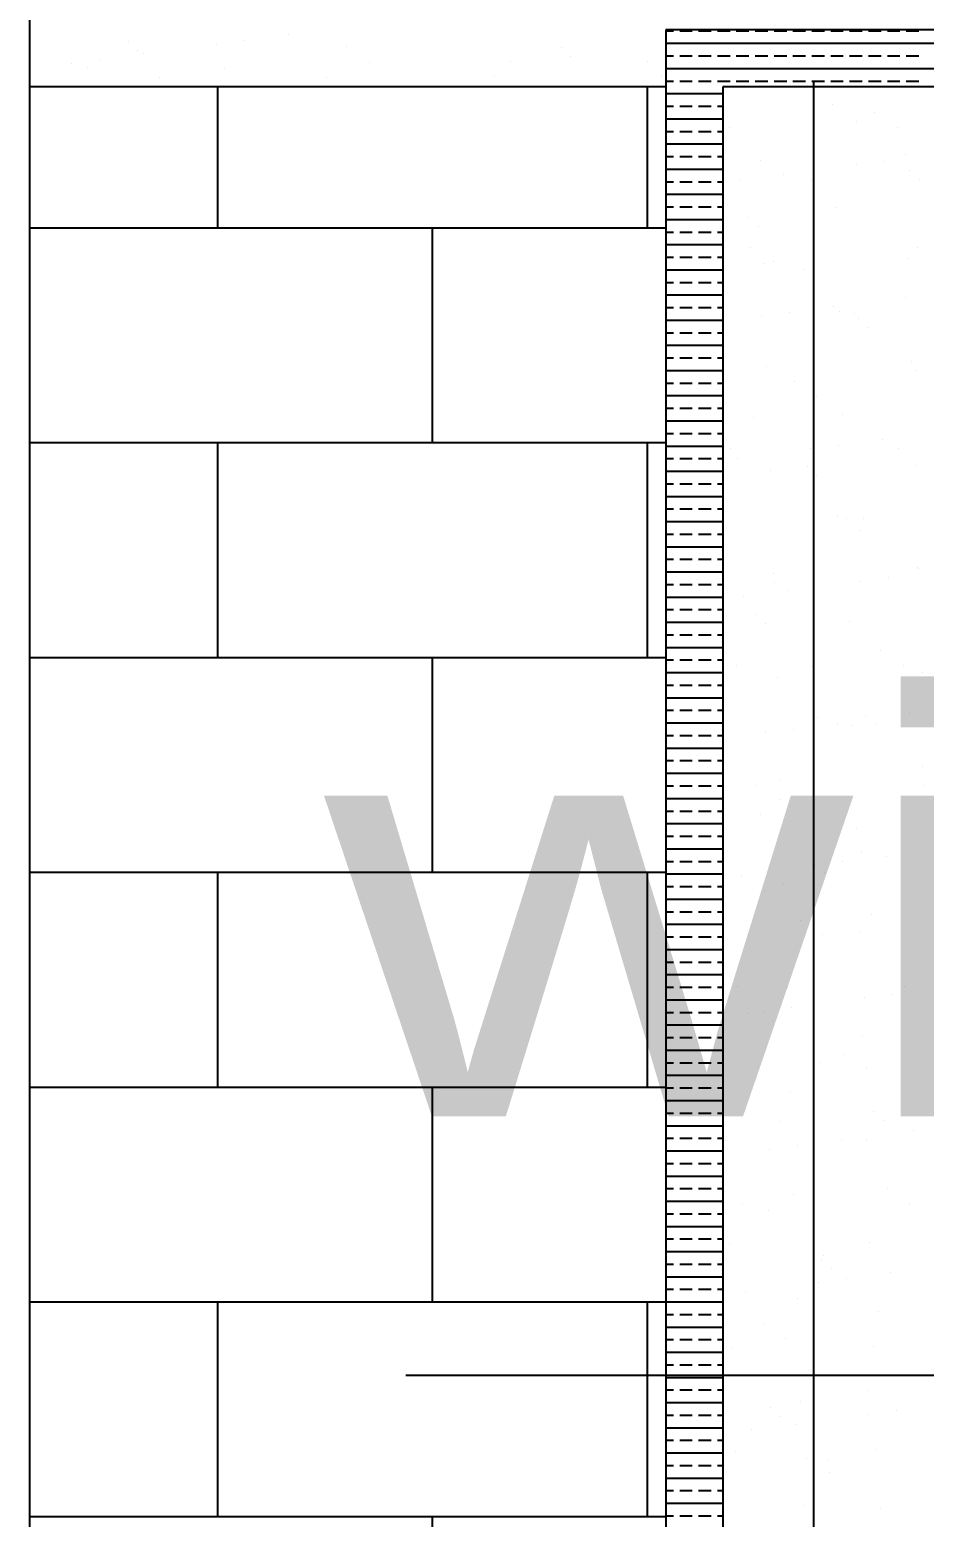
# Model space of a CAD drawing. Header units: metres. Extents: x -54 to 177, y -43 to 77.
# Drawn here: x 27.07 to 27.389, y 9.563 to 10.094 of the extents above; entities that cross this region are included whole.
import ezdxf

# ---------------------------------------------------------------- set-up
doc = ezdxf.new("R2010")
doc.units = ezdxf.units.M
doc.header["$LTSCALE"] = 2
doc.header["$MEASUREMENT"] = 0
doc.styles.add('KA', font='arial.ttf', dxfattribs={"width": 1.25, "height": 8})

# ---------------------------------------------------------------- blocks, each defined once
blk = doc.blocks.new('A$C64980A76')
at = {"color": 0}
for p, q in [((83.7697, 19.3411), (83.7697, 20.616)), ((95.4542, 19.5578), (86.1857, 19.5578)), ((86.1857, 19.5578), (86.1857, 8.7976)), ((95.4542, 19.5578), (86.1857, 19.5578)), ((86.1857, 19.5578), (86.1857, 8.7976)), ((86.1857, 19.5546), (86.2144, 19.5546)), ((86.2383, 19.5546), (86.2861, 19.5546)), ((86.31, 19.5546), (86.3578, 19.5546)), ((86.3817, 19.5546), (86.4295, 19.5546)), ((86.4534, 19.5546), (86.5012, 19.5546)), ((86.5251, 19.5546), (86.5729, 19.5546)), ((86.5968, 19.5546), (86.6446, 19.5546)), ((86.6686, 19.5546), (86.7164, 19.5546)), ((86.7403, 19.5546), (86.7881, 19.5546)), ((86.812, 19.5546), (86.8598, 19.5546)), ((86.8837, 19.5546), (86.9315, 19.5546)), ((86.9554, 19.5546), (87.0032, 19.5546)), ((87.0271, 19.5546), (87.0749, 19.5546)), ((87.0988, 19.5546), (87.1466, 19.5546)), ((84.1432, 19.5142), (84.1432, 19.5142)), ((84.4789, 19.5039), (84.4789, 19.5039)), ((84.585, 19.5179), (84.585, 19.5179)), ((84.7509, 19.5397), (84.7509, 19.5397)), ((84.9715, 19.4962), (84.9715, 19.4962)), ((86.1857, 19.5068), (89.7682, 19.5068)), ((84.0359, 19.4456), (84.0359, 19.4456)), ((84.1808, 19.4797), (84.1808, 19.4797)), ((84.2018, 19.4674), (84.2018, 19.4674)), ((85.5939, 19.4388), (85.5939, 19.4388)), ((85.7877, 19.4891), (85.7877, 19.4891)), ((85.8253, 19.4547), (85.8253, 19.4547)), ((86.1857, 19.459), (86.2144, 19.459)), ((86.2383, 19.459), (86.2861, 19.459)), ((86.31, 19.459), (86.3578, 19.459)), ((86.3817, 19.459), (86.4295, 19.459)), ((86.4534, 19.459), (86.5012, 19.459)), ((86.5251, 19.459), (86.5729, 19.459)), ((86.5968, 19.459), (86.6446, 19.459)), ((86.6686, 19.459), (86.7164, 19.459)), ((86.7403, 19.459), (86.7881, 19.459)), ((86.812, 19.459), (86.8598, 19.459)), ((86.8837, 19.459), (86.9315, 19.459)), ((86.9554, 19.459), (87.0032, 19.459)), ((87.0271, 19.459), (87.0749, 19.459)), ((87.0988, 19.459), (87.1466, 19.459)), ((83.9298, 19.4316), (83.9298, 19.4316)), ((83.9872, 19.4147), (83.9872, 19.4147)), ((84.509, 19.4122), (84.509, 19.4122)), ((85.0599, 19.432), (85.0599, 19.432)), ((86.1157, 19.4363), (86.1157, 19.4363)), ((86.1857, 19.4112), (89.7682, 19.4112)), ((83.7697, 9.0143), (83.7697, 19.3411)), ((86.1857, 19.3411), (83.7697, 19.3411)), ((84.2634, 19.3764), (84.2634, 19.3764)), ((84.4837, 18.8056), (84.4837, 19.3411)), ((84.8987, 19.3776), (84.8987, 19.3776)), ((85.5339, 19.3787), (85.5339, 19.3787)), ((86.1156, 18.8056), (86.1156, 19.3411)), ((86.1691, 19.3799), (86.1691, 19.3799)), ((86.1857, 19.3634), (86.2144, 19.3634)), ((86.2383, 19.3634), (86.2861, 19.3634)), ((86.31, 19.3634), (86.3578, 19.3634)), ((86.3817, 19.3634), (86.4295, 19.3634)), ((95.2375, 19.3411), (86.4024, 19.3411)), ((86.4024, 19.3411), (86.4024, 9.0143)), ((95.2375, 19.3411), (86.4024, 19.3411)), ((86.4024, 19.3411), (86.4024, 9.0143)), ((86.4534, 19.3634), (86.5012, 19.3634)), ((86.5251, 19.3634), (86.5729, 19.3634)), ((86.5968, 19.3634), (86.6446, 19.3634)), ((86.6686, 19.3634), (86.7164, 19.3634)), ((86.7403, 19.3634), (86.7881, 19.3634)), ((86.7466, 19.3634), (86.7466, 9.0143)), ((86.812, 19.3634), (86.8598, 19.3634)), ((86.8837, 19.3634), (86.9315, 19.3634)), ((86.9554, 19.3634), (87.0032, 19.3634)), ((87.0271, 19.3634), (87.0749, 19.3634)), ((87.0988, 19.3634), (87.1466, 19.3634)), ((86.1857, 19.3156), (86.4024, 19.3156)), ((86.8188, 19.2743), (86.8188, 19.2743)), ((86.1857, 19.2678), (86.2144, 19.2678)), ((86.1857, 19.22), (86.4024, 19.22)), ((86.2383, 19.2678), (86.2861, 19.2678)), ((86.31, 19.2678), (86.3578, 19.2678)), ((86.3817, 19.2678), (86.4024, 19.2678)), ((86.9783, 19.2435), (86.9783, 19.2435)), ((86.1857, 19.1722), (86.2144, 19.1722)), ((86.2383, 19.1722), (86.2861, 19.1722)), ((86.31, 19.1722), (86.3578, 19.1722)), ((86.3817, 19.1722), (86.4024, 19.1722)), ((86.4291, 19.1876), (86.4291, 19.1876)), ((86.4291, 19.1876), (86.4291, 19.1876)), ((86.9093, 19.2104), (86.9093, 19.2104)), ((87.0643, 19.1887), (87.0643, 19.1887)), ((86.1857, 19.1243), (86.4024, 19.1243)), ((86.1857, 19.0765), (86.2144, 19.0765)), ((86.2383, 19.0765), (86.2861, 19.0765)), ((86.31, 19.0765), (86.3578, 19.0765)), ((86.3817, 19.0765), (86.4024, 19.0765)), ((86.5437, 19.0632), (86.5437, 19.0632)), ((86.5437, 19.0632), (86.5437, 19.0632)), ((86.9097, 19.0452), (86.9097, 19.0452)), ((87.0159, 19.0591), (87.0159, 19.0591)), ((87.0946, 19.0831), (87.0946, 19.0831)), ((86.1857, 19.0287), (86.4024, 19.0287)), ((86.4668, 18.9869), (86.4668, 18.9869)), ((86.4668, 18.9869), (86.4668, 18.9869)), ((86.6326, 19.0087), (86.6326, 19.0087)), ((86.6326, 19.0087), (86.6326, 19.0087)), ((86.7388, 18.9903), (86.7388, 18.9903)), ((86.7388, 18.9903), (86.7388, 18.9903)), ((87.1123, 19.0244), (87.1123, 19.0244)), ((87.1499, 18.9899), (87.1499, 18.9899)), ((86.1857, 18.9809), (86.2144, 18.9809)), ((86.1857, 18.9331), (86.4024, 18.9331)), ((86.2383, 18.9809), (86.2861, 18.9809)), ((86.31, 18.9809), (86.3578, 18.9809)), ((86.3817, 18.9809), (86.4024, 18.9809)), ((86.1857, 18.8853), (86.2144, 18.8853)), ((86.2383, 18.8853), (86.2861, 18.8853)), ((86.31, 18.8853), (86.3578, 18.8853)), ((86.3817, 18.8853), (86.4024, 18.8853)), ((86.8317, 18.8813), (86.8317, 18.8813)), ((86.1857, 18.8375), (86.4024, 18.8375)), ((86.4991, 18.8453), (86.4991, 18.8453)), ((86.4991, 18.8453), (86.4991, 18.8453)), ((83.7697, 18.8056), (86.1857, 18.8056)), ((85.2996, 17.9897), (85.2996, 18.8056)), ((86.1857, 18.7897), (86.2144, 18.7897)), ((86.2383, 18.7897), (86.2861, 18.7897)), ((86.31, 18.7897), (86.3578, 18.7897)), ((86.3817, 18.7897), (86.4024, 18.7897)), ((86.5367, 18.8109), (86.5367, 18.8109)), ((86.5367, 18.8109), (86.5367, 18.8109)), ((86.1857, 18.7419), (86.4024, 18.7419)), ((86.5078, 18.7316), (86.5078, 18.7316)), ((86.5078, 18.7316), (86.5078, 18.7316)), ((87.1431, 18.7327), (87.1431, 18.7327)), ((86.1857, 18.6941), (86.2144, 18.6941)), ((86.2383, 18.6941), (86.2861, 18.6941)), ((86.31, 18.6941), (86.3578, 18.6941)), ((86.3817, 18.6941), (86.4024, 18.6941)), ((86.5566, 18.6702), (86.5566, 18.6702)), ((86.5566, 18.6702), (86.5566, 18.6702)), ((86.5938, 18.6768), (86.5938, 18.6768)), ((86.5938, 18.6768), (86.5938, 18.6768)), ((86.7142, 18.6483), (86.7142, 18.6483)), ((86.7142, 18.6483), (86.7142, 18.6483)), ((87.1075, 18.69), (87.1075, 18.69)), ((86.1857, 18.6463), (86.4024, 18.6463)), ((86.1857, 18.5984), (86.2144, 18.5984)), ((86.2383, 18.5984), (86.2861, 18.5984)), ((86.31, 18.5984), (86.3578, 18.5984)), ((86.3817, 18.5984), (86.4024, 18.5984)), ((86.1857, 18.5506), (86.4024, 18.5506)), ((87.0978, 18.5418), (87.0978, 18.5418)), ((86.1857, 18.5028), (86.2144, 18.5028)), ((86.2383, 18.5028), (86.2861, 18.5028)), ((86.31, 18.5028), (86.3578, 18.5028)), ((86.3817, 18.5028), (86.4024, 18.5028)), ((86.6549, 18.4835), (86.6549, 18.4835)), ((86.6549, 18.4835), (86.6549, 18.4835)), ((86.8207, 18.5053), (86.8207, 18.5053)), ((86.8445, 18.4882), (86.8445, 18.4882)), ((86.9035, 18.4795), (86.9035, 18.4795)), ((86.1857, 18.455), (86.4024, 18.455)), ((86.5487, 18.4695), (86.5487, 18.4695)), ((86.5487, 18.4695), (86.5487, 18.4695)), ((86.9172, 18.4622), (86.9172, 18.4622)), ((86.9548, 18.4278), (86.9548, 18.4278)), ((86.1857, 18.4072), (86.2144, 18.4072)), ((86.2383, 18.4072), (86.2861, 18.4072)), ((86.31, 18.4072), (86.3578, 18.4072)), ((86.3817, 18.4072), (86.4024, 18.4072)), ((86.1857, 18.3594), (86.4024, 18.3594)), ((86.1857, 18.3116), (86.2144, 18.3116)), ((86.2383, 18.3116), (86.2861, 18.3116)), ((86.31, 18.3116), (86.3578, 18.3116)), ((86.3817, 18.3116), (86.4024, 18.3116)), ((86.1857, 18.2638), (86.4024, 18.2638)), ((86.5694, 18.2771), (86.5694, 18.2771)), ((86.5694, 18.2771), (86.5694, 18.2771)), ((87.1203, 18.297), (87.1203, 18.297)), ((87.1323, 18.2651), (87.1323, 18.2651)), ((86.1857, 18.216), (86.2144, 18.216)), ((86.2383, 18.216), (86.2861, 18.216)), ((86.31, 18.216), (86.3578, 18.216)), ((86.3817, 18.216), (86.4024, 18.216)), ((86.6726, 18.2208), (86.6726, 18.2208)), ((86.6726, 18.2208), (86.6726, 18.2208)), ((86.1857, 18.1682), (86.4024, 18.1682)), ((86.7586, 18.166), (86.7586, 18.166)), ((86.1857, 18.1204), (86.2144, 18.1204)), ((86.2383, 18.1204), (86.2861, 18.1204)), ((86.31, 18.1204), (86.3578, 18.1204)), ((86.3817, 18.1204), (86.4024, 18.1204)), ((86.5191, 18.0861), (86.5191, 18.0861)), ((86.5191, 18.0861), (86.5191, 18.0861)), ((86.8574, 18.0952), (86.8574, 18.0952)), ((86.1857, 18.0725), (86.4024, 18.0725)), ((83.7697, 17.9897), (86.1857, 17.9897)), ((84.4837, 17.1737), (84.4837, 17.9897)), ((86.1156, 17.1737), (86.1156, 17.9897)), ((86.1857, 18.0247), (86.2144, 18.0247)), ((86.1857, 17.9769), (86.4024, 17.9769)), ((86.2383, 18.0247), (86.2861, 18.0247)), ((86.31, 18.0247), (86.3578, 18.0247)), ((86.3817, 18.0247), (86.4024, 18.0247)), ((86.843, 17.9801), (86.843, 17.9801)), ((87.0088, 18.0019), (87.0088, 18.0019)), ((87.0683, 17.9687), (87.0683, 17.9687)), ((86.1857, 17.9291), (86.2144, 17.9291)), ((86.2383, 17.9291), (86.2861, 17.9291)), ((86.31, 17.9291), (86.3578, 17.9291)), ((86.3817, 17.9291), (86.4024, 17.9291)), ((86.433, 17.9675), (86.433, 17.9675)), ((86.433, 17.9675), (86.433, 17.9675)), ((86.4597, 17.9296), (86.4597, 17.9296)), ((86.4597, 17.9296), (86.4597, 17.9296)), ((86.7368, 17.9661), (86.7368, 17.9661)), ((86.7368, 17.9661), (86.7368, 17.9661)), ((86.1857, 17.8813), (86.4024, 17.8813)), ((86.5823, 17.8841), (86.5823, 17.8841)), ((86.5823, 17.8841), (86.5823, 17.8841)), ((86.7221, 17.9001), (86.7221, 17.9001)), ((86.7221, 17.9001), (86.7221, 17.9001)), ((86.7597, 17.8656), (86.7597, 17.8656)), ((87.1332, 17.9039), (87.1332, 17.9039)), ((86.1857, 17.8335), (86.2144, 17.8335)), ((86.2383, 17.8335), (86.2861, 17.8335)), ((86.31, 17.8335), (86.3578, 17.8335)), ((86.3817, 17.8335), (86.4024, 17.8335)), ((86.1857, 17.7857), (86.4024, 17.7857)), ((86.1857, 17.7379), (86.2144, 17.7379)), ((86.1857, 17.6901), (86.4024, 17.6901)), ((86.2383, 17.7379), (86.2861, 17.7379)), ((86.31, 17.7379), (86.3578, 17.7379)), ((86.3817, 17.7379), (86.4024, 17.7379)), ((86.8373, 17.71), (86.8373, 17.71)), ((86.8702, 17.7022), (86.8702, 17.7022)), ((86.9372, 17.703), (86.9372, 17.703)), ((86.1857, 17.6423), (86.2144, 17.6423)), ((86.2383, 17.6423), (86.2861, 17.6423)), ((86.31, 17.6423), (86.3578, 17.6423)), ((86.3817, 17.6423), (86.4024, 17.6423)), ((86.9233, 17.6552), (86.9233, 17.6552)), ((86.1857, 17.5945), (86.4024, 17.5945)), ((86.1857, 17.5466), (86.2144, 17.5466)), ((86.2383, 17.5466), (86.2861, 17.5466)), ((86.31, 17.5466), (86.3578, 17.5466)), ((86.3817, 17.5466), (86.4024, 17.5466)), ((87.1402, 17.517), (87.1402, 17.517)), ((86.1857, 17.4988), (86.4024, 17.4988)), ((86.5951, 17.491), (86.5951, 17.491)), ((86.5951, 17.491), (86.5951, 17.491)), ((86.9249, 17.4627), (86.9249, 17.4627)), ((87.031, 17.4767), (87.031, 17.4767)), ((87.146, 17.5109), (87.146, 17.5109)), ((86.1857, 17.451), (86.2144, 17.451)), ((86.2383, 17.451), (86.2861, 17.451)), ((86.31, 17.451), (86.3578, 17.451)), ((86.3817, 17.451), (86.4024, 17.451)), ((86.4819, 17.4044), (86.4819, 17.4044)), ((86.4819, 17.4044), (86.4819, 17.4044)), ((86.5978, 17.4567), (86.5978, 17.4567)), ((86.5978, 17.4567), (86.5978, 17.4567)), ((86.6478, 17.4262), (86.6478, 17.4262)), ((86.6478, 17.4262), (86.6478, 17.4262)), ((86.1857, 17.4032), (86.4024, 17.4032)), ((86.1857, 17.3554), (86.2144, 17.3554)), ((86.2383, 17.3554), (86.2861, 17.3554)), ((86.31, 17.3554), (86.3578, 17.3554)), ((86.3817, 17.3554), (86.4024, 17.3554)), ((86.1857, 17.3076), (86.4024, 17.3076)), ((86.527, 17.3379), (86.527, 17.3379)), ((86.527, 17.3379), (86.527, 17.3379)), ((86.5646, 17.3035), (86.5646, 17.3035)), ((86.5646, 17.3035), (86.5646, 17.3035)), ((86.8831, 17.3091), (86.8831, 17.3091)), ((86.1857, 17.2598), (86.2144, 17.2598)), ((86.2383, 17.2598), (86.2861, 17.2598)), ((86.31, 17.2598), (86.3578, 17.2598)), ((86.3817, 17.2598), (86.4024, 17.2598)), ((86.1857, 17.212), (86.4024, 17.212)), ((87.0021, 17.1992), (87.0021, 17.1992)), ((83.7697, 17.1737), (86.1857, 17.1737)), ((85.2996, 16.3578), (85.2996, 17.1737)), ((86.1857, 17.1642), (86.2144, 17.1642)), ((86.2383, 17.1642), (86.2861, 17.1642)), ((86.31, 17.1642), (86.3578, 17.1642)), ((86.3817, 17.1642), (86.4024, 17.1642)), ((86.4528, 17.1432), (86.4528, 17.1432)), ((86.4528, 17.1432), (86.4528, 17.1432)), ((86.7421, 17.1409), (86.7421, 17.1409)), ((86.7421, 17.1409), (86.7421, 17.1409)), ((87.0881, 17.1444), (87.0881, 17.1444)), ((86.1857, 17.1164), (86.4024, 17.1164)), ((86.1857, 17.0686), (86.2144, 17.0686)), ((86.2383, 17.0686), (86.2861, 17.0686)), ((86.31, 17.0686), (86.3578, 17.0686)), ((86.3817, 17.0686), (86.4024, 17.0686)), ((86.608, 17.098), (86.608, 17.098)), ((86.608, 17.098), (86.608, 17.098)), ((87.1589, 17.1179), (87.1589, 17.1179)), ((86.1857, 17.0207), (86.4024, 17.0207)), ((86.1857, 16.9729), (86.2144, 16.9729)), ((86.2383, 16.9729), (86.2861, 16.9729)), ((86.31, 16.9729), (86.3578, 16.9729)), ((86.3817, 16.9729), (86.4024, 16.9729)), ((86.9451, 16.9548), (86.9451, 16.9548)), ((87.1129, 16.9593), (87.1129, 16.9593)), ((86.1857, 16.9251), (86.4024, 16.9251)), ((86.67, 16.901), (86.67, 16.901)), ((86.67, 16.901), (86.67, 16.901)), ((86.7625, 16.9459), (86.7625, 16.9459)), ((86.8359, 16.9228), (86.8359, 16.9228)), ((86.8959, 16.9161), (86.8959, 16.9161)), ((86.9827, 16.9204), (86.9827, 16.9204)), ((86.1857, 16.8773), (86.2144, 16.8773)), ((86.2383, 16.8773), (86.2861, 16.8773)), ((86.31, 16.8773), (86.3578, 16.8773)), ((86.3817, 16.8773), (86.4024, 16.8773)), ((86.5638, 16.887), (86.5638, 16.887)), ((86.5638, 16.887), (86.5638, 16.887)), ((86.1857, 16.8295), (86.4024, 16.8295)), ((86.1857, 16.7817), (86.2144, 16.7817)), ((86.1857, 16.7339), (86.4024, 16.7339)), ((86.2383, 16.7817), (86.2861, 16.7817)), ((86.31, 16.7817), (86.3578, 16.7817)), ((86.3817, 16.7817), (86.4024, 16.7817)), ((87.1602, 16.7577), (87.1602, 16.7577)), ((86.1857, 16.6861), (86.2144, 16.6861)), ((86.2383, 16.6861), (86.2861, 16.6861)), ((86.31, 16.6861), (86.3578, 16.6861)), ((86.3817, 16.6861), (86.4024, 16.6861)), ((86.5316, 16.6872), (86.5316, 16.6872)), ((86.5316, 16.6872), (86.5316, 16.6872)), ((86.6208, 16.705), (86.6208, 16.705)), ((86.6208, 16.705), (86.6208, 16.705)), ((87.1668, 16.6884), (87.1668, 16.6884)), ((86.1857, 16.6383), (86.4024, 16.6383)), ((86.6176, 16.6324), (86.6176, 16.6324)), ((86.6176, 16.6324), (86.6176, 16.6324)), ((86.1857, 16.5905), (86.2144, 16.5905)), ((86.2383, 16.5905), (86.2861, 16.5905)), ((86.31, 16.5905), (86.3578, 16.5905)), ((86.3817, 16.5905), (86.4024, 16.5905)), ((86.547, 16.5787), (86.547, 16.5787)), ((86.547, 16.5787), (86.547, 16.5787)), ((86.1857, 16.5427), (86.4024, 16.5427)), ((86.9088, 16.523), (86.9088, 16.523)), ((86.1857, 16.4948), (86.2144, 16.4948)), ((86.1857, 16.447), (86.4024, 16.447)), ((86.2383, 16.4948), (86.2861, 16.4948)), ((86.31, 16.4948), (86.3578, 16.4948)), ((86.3817, 16.4948), (86.4024, 16.4948)), ((86.1857, 16.3992), (86.2144, 16.3992)), ((86.2383, 16.3992), (86.2861, 16.3992)), ((86.31, 16.3992), (86.3578, 16.3992)), ((86.3817, 16.3992), (86.4024, 16.3992)), ((86.75, 16.3927), (86.75, 16.3927)), ((86.8581, 16.3976), (86.8581, 16.3976)), ((86.9273, 16.4351), (86.9273, 16.4351)), ((87.0239, 16.4195), (87.0239, 16.4195)), ((83.7697, 16.3578), (86.1857, 16.3578)), ((84.4837, 15.5419), (84.4837, 16.3578)), ((86.1156, 15.5419), (86.1156, 16.3578)), ((86.1857, 16.3514), (86.4024, 16.3514)), ((86.4749, 16.3472), (86.4749, 16.3472)), ((86.4749, 16.3472), (86.4749, 16.3472)), ((86.7519, 16.3837), (86.7519, 16.3837)), ((86.7876, 16.3582), (86.7876, 16.3582)), ((86.1857, 16.3036), (86.2144, 16.3036)), ((86.2383, 16.3036), (86.2861, 16.3036)), ((86.31, 16.3036), (86.3578, 16.3036)), ((86.3817, 16.3036), (86.4024, 16.3036)), ((86.6337, 16.3119), (86.6337, 16.3119)), ((86.6337, 16.3119), (86.6337, 16.3119)), ((86.1857, 16.2558), (86.4024, 16.2558)), ((86.1857, 16.208), (86.2144, 16.208)), ((86.2383, 16.208), (86.2861, 16.208)), ((86.31, 16.208), (86.3578, 16.208)), ((86.3817, 16.208), (86.4024, 16.208)), ((86.6963, 16.1764), (86.6963, 16.1764)), ((86.6963, 16.1764), (86.6963, 16.1764)), ((86.965, 16.1956), (86.965, 16.1956)), ((86.1857, 16.1602), (86.4024, 16.1602)), ((86.1857, 16.1124), (86.2144, 16.1124)), ((86.2383, 16.1124), (86.2861, 16.1124)), ((86.31, 16.1124), (86.3578, 16.1124)), ((86.3817, 16.1124), (86.4024, 16.1124)), ((86.7823, 16.1216), (86.7823, 16.1216)), ((86.9216, 16.13), (86.9216, 16.13)), ((86.1857, 16.0646), (86.4024, 16.0646)), ((86.1857, 16.0168), (86.2144, 16.0168)), ((86.2383, 16.0168), (86.2861, 16.0168)), ((86.31, 16.0168), (86.3578, 16.0168)), ((86.3817, 16.0168), (86.4024, 16.0168)), ((86.1857, 15.969), (86.4024, 15.969)), ((86.1857, 15.9211), (86.2144, 15.9211)), ((86.2383, 15.9211), (86.2861, 15.9211)), ((86.31, 15.9211), (86.3578, 15.9211)), ((86.3817, 15.9211), (86.4024, 15.9211)), ((86.4568, 15.9232), (86.4568, 15.9232)), ((86.4568, 15.9232), (86.4568, 15.9232)), ((86.6465, 15.9189), (86.6465, 15.9189)), ((86.6465, 15.9189), (86.6465, 15.9189)), ((86.94, 15.8803), (86.94, 15.8803)), ((87.0462, 15.8942), (87.0462, 15.8942)), ((87.092, 15.9243), (87.092, 15.9243)), ((86.1857, 15.8733), (86.4024, 15.8733)), ((86.1857, 15.8255), (86.2144, 15.8255)), ((86.2383, 15.8255), (86.2861, 15.8255)), ((86.31, 15.8255), (86.3578, 15.8255)), ((86.3817, 15.8255), (86.4024, 15.8255)), ((86.4971, 15.822), (86.4971, 15.822)), ((86.4971, 15.822), (86.4971, 15.822)), ((86.5549, 15.8305), (86.5549, 15.8305)), ((86.5549, 15.8305), (86.5549, 15.8305)), ((86.6629, 15.8438), (86.6629, 15.8438)), ((86.6629, 15.8438), (86.6629, 15.8438)), ((86.1857, 15.7777), (86.4024, 15.7777)), ((86.5925, 15.7961), (86.5925, 15.7961)), ((86.5925, 15.7961), (86.5925, 15.7961)), ((86.1857, 15.7299), (86.2144, 15.7299)), ((86.2383, 15.7299), (86.2861, 15.7299)), ((86.31, 15.7299), (86.3578, 15.7299)), ((86.3817, 15.7299), (86.4024, 15.7299)), ((86.9345, 15.7369), (86.9345, 15.7369)), ((86.1857, 15.6821), (86.4024, 15.6821)), ((86.8611, 15.6656), (86.8611, 15.6656)), ((86.1857, 15.6343), (86.2144, 15.6343)), ((86.2383, 15.6343), (86.2861, 15.6343)), ((86.31, 15.6343), (86.3578, 15.6343)), ((86.3817, 15.6343), (86.4024, 15.6343)), ((86.7699, 15.6334), (86.7699, 15.6334)), ((86.9471, 15.6108), (86.9471, 15.6108)), ((83.7697, 15.5419), (86.1857, 15.5419)), ((85.2996, 14.7259), (85.2996, 15.5419)), ((86.1857, 15.5865), (86.4024, 15.5865)), ((86.1857, 15.5387), (86.2144, 15.5387)), ((86.1857, 15.4909), (86.4024, 15.4909)), ((86.2383, 15.5387), (86.2861, 15.5387)), ((86.31, 15.5387), (86.3578, 15.5387)), ((86.3817, 15.5387), (86.4024, 15.5387)), ((86.6594, 15.5258), (86.6594, 15.5258)), ((86.6594, 15.5258), (86.6594, 15.5258)), ((86.1857, 15.4431), (86.2144, 15.4431)), ((86.2383, 15.4431), (86.2861, 15.4431)), ((86.31, 15.4431), (86.3578, 15.4431)), ((86.3817, 15.4431), (86.4024, 15.4431)), ((86.973, 15.4474), (86.973, 15.4474)), ((86.1857, 15.3952), (86.4024, 15.3952)), ((86.6215, 15.4124), (86.6215, 15.4124)), ((86.6215, 15.4124), (86.6215, 15.4124)), ((87.0106, 15.413), (87.0106, 15.413)), ((87.1281, 15.3769), (87.1281, 15.3769)), ((86.1857, 15.3474), (86.2144, 15.3474)), ((86.2383, 15.3474), (86.2861, 15.3474)), ((86.31, 15.3474), (86.3578, 15.3474)), ((86.3817, 15.3474), (86.4024, 15.3474)), ((86.4134, 15.3371), (86.4134, 15.3371)), ((86.4134, 15.3371), (86.4134, 15.3371)), ((86.6852, 15.3186), (86.6852, 15.3186)), ((86.6852, 15.3186), (86.6852, 15.3186)), ((86.851, 15.3404), (86.851, 15.3404)), ((86.9473, 15.3439), (86.9473, 15.3439)), ((86.1857, 15.2996), (86.4024, 15.2996)), ((86.579, 15.3046), (86.579, 15.3046)), ((86.579, 15.3046), (86.579, 15.3046)), ((86.1857, 15.2518), (86.2144, 15.2518)), ((86.1857, 15.204), (86.4024, 15.204)), ((86.2383, 15.2518), (86.2861, 15.2518)), ((86.31, 15.2518), (86.3578, 15.2518)), ((86.3817, 15.2518), (86.4024, 15.2518)), ((86.1857, 15.1562), (86.2144, 15.1562)), ((86.2383, 15.1562), (86.2861, 15.1562)), ((86.31, 15.1562), (86.3578, 15.1562)), ((86.3817, 15.1562), (86.4024, 15.1562)), ((87.0258, 15.1548), (87.0258, 15.1548)), ((86.1857, 15.1084), (86.4024, 15.1084)), ((86.4766, 15.0989), (86.4766, 15.0989)), ((86.4766, 15.0989), (86.4766, 15.0989)), ((86.6722, 15.1328), (86.6722, 15.1328)), ((86.6722, 15.1328), (86.6722, 15.1328)), ((87.1118, 15.1), (87.1118, 15.1)), ((86.1857, 15.0606), (86.2144, 15.0606)), ((86.2383, 15.0606), (86.2861, 15.0606)), ((86.31, 15.0606), (86.3578, 15.0606)), ((86.3817, 15.0606), (86.4024, 15.0606)), ((86.5748, 15.0713), (86.5748, 15.0713)), ((86.5748, 15.0713), (86.5748, 15.0713)), ((86.1857, 15.0128), (86.4024, 15.0128)), ((86.1857, 14.965), (86.2144, 14.965)), ((86.1857, 14.9172), (86.4024, 14.9172)), ((86.2383, 14.965), (86.2861, 14.965)), ((86.31, 14.965), (86.3578, 14.965)), ((86.3817, 14.965), (86.4024, 14.965)), ((86.4262, 14.944), (86.4262, 14.944)), ((86.4262, 14.944), (86.4262, 14.944)), ((86.9602, 14.9509), (86.9602, 14.9509)), ((86.1857, 14.8693), (86.2144, 14.8693)), ((86.2383, 14.8693), (86.2861, 14.8693)), ((86.31, 14.8693), (86.3578, 14.8693)), ((86.3817, 14.8693), (86.4024, 14.8693)), ((86.7779, 14.8853), (86.7779, 14.8853)), ((86.7863, 14.9016), (86.7863, 14.9016)), ((86.1857, 14.8215), (86.4024, 14.8215)), ((86.8155, 14.8508), (86.8155, 14.8508)), ((86.8732, 14.8152), (86.8732, 14.8152)), ((87.0391, 14.837), (87.0391, 14.837)), ((86.1857, 14.7737), (86.2144, 14.7737)), ((86.2383, 14.7737), (86.2861, 14.7737)), ((86.31, 14.7737), (86.3578, 14.7737)), ((86.3817, 14.7737), (86.4024, 14.7737)), ((86.49, 14.7647), (86.49, 14.7647)), ((86.49, 14.7647), (86.49, 14.7647)), ((86.7671, 14.8012), (86.7671, 14.8012)), ((83.7697, 14.7259), (86.1857, 14.7259)), ((84.4837, 13.91), (84.4837, 14.7259)), ((86.1156, 13.91), (86.1156, 14.7259)), ((86.1857, 14.7259), (86.4024, 14.7259)), ((86.6851, 14.7397), (86.6851, 14.7397)), ((86.6851, 14.7397), (86.6851, 14.7397)), ((86.1857, 14.6781), (86.2144, 14.6781)), ((86.2383, 14.6781), (86.2861, 14.6781)), ((86.31, 14.6781), (86.3578, 14.6781)), ((86.3817, 14.6781), (86.4024, 14.6781)), ((86.5553, 14.6429), (86.5553, 14.6429)), ((86.5553, 14.6429), (86.5553, 14.6429)), ((86.9929, 14.6882), (86.9929, 14.6882)), ((86.1857, 14.6303), (86.4024, 14.6303)), ((86.1857, 14.5825), (86.2144, 14.5825)), ((86.2383, 14.5825), (86.2861, 14.5825)), ((86.31, 14.5825), (86.3578, 14.5825)), ((86.3817, 14.5825), (86.4024, 14.5825)), ((86.6413, 14.5881), (86.6413, 14.5881)), ((86.6413, 14.5881), (86.6413, 14.5881)), ((86.1857, 14.5347), (86.4024, 14.5347)), ((86.4391, 14.551), (86.4391, 14.551)), ((86.4391, 14.551), (86.4391, 14.551)), ((86.973, 14.5578), (86.973, 14.5578)), ((86.1857, 14.4869), (86.2144, 14.4869)), ((86.2383, 14.4869), (86.2861, 14.4869)), ((86.31, 14.4869), (86.3578, 14.4869)), ((86.3817, 14.4869), (86.4024, 14.4869)), ((85.1976, 14.448), (89.7734, 14.448)), ((86.1857, 14.4391), (86.4024, 14.4391)), ((86.1857, 14.3913), (86.2144, 14.3913)), ((86.2383, 14.3913), (86.2861, 14.3913)), ((86.31, 14.3913), (86.3578, 14.3913)), ((86.3817, 14.3913), (86.4024, 14.3913)), ((86.951, 14.3908), (86.951, 14.3908)), ((86.1857, 14.3434), (86.4024, 14.3434)), ((86.1857, 14.2956), (86.2144, 14.2956)), ((86.2383, 14.2956), (86.2861, 14.2956)), ((86.31, 14.2956), (86.3578, 14.2956)), ((86.3817, 14.2956), (86.4024, 14.2956)), ((86.5827, 14.3231), (86.5827, 14.3231)), ((86.5827, 14.3231), (86.5827, 14.3231)), ((86.6979, 14.3467), (86.6979, 14.3467)), ((86.6979, 14.3467), (86.6979, 14.3467)), ((86.9551, 14.2978), (86.9551, 14.2978)), ((87.0613, 14.3118), (87.0613, 14.3118)), ((86.1857, 14.2478), (86.4024, 14.2478)), ((86.5122, 14.2395), (86.5122, 14.2395)), ((86.5122, 14.2395), (86.5122, 14.2395)), ((86.6203, 14.2887), (86.6203, 14.2887)), ((86.6203, 14.2887), (86.6203, 14.2887)), ((86.6781, 14.2613), (86.6781, 14.2613)), ((86.6781, 14.2613), (86.6781, 14.2613)), ((86.1857, 14.2), (86.2144, 14.2)), ((86.2383, 14.2), (86.2861, 14.2)), ((86.31, 14.2), (86.3578, 14.2)), ((86.3817, 14.2), (86.4024, 14.2)), ((86.4061, 14.2255), (86.4061, 14.2255)), ((86.4061, 14.2255), (86.4061, 14.2255)), ((86.1857, 14.1522), (86.4024, 14.1522)), ((86.4519, 14.158), (86.4519, 14.158)), ((86.4519, 14.158), (86.4519, 14.158)), ((86.72, 14.1321), (86.72, 14.1321)), ((86.72, 14.1321), (86.72, 14.1321)), ((86.9859, 14.1648), (86.9859, 14.1648)), ((86.1857, 14.1044), (86.2144, 14.1044)), ((86.2383, 14.1044), (86.2861, 14.1044)), ((86.31, 14.1044), (86.3578, 14.1044)), ((86.3817, 14.1044), (86.4024, 14.1044)), ((86.7978, 14.126), (86.7978, 14.126)), ((86.8061, 14.0773), (86.8061, 14.0773)), ((86.1857, 14.0566), (86.4024, 14.0566)), ((86.1857, 14.0088), (86.2144, 14.0088)), ((86.1857, 13.961), (86.4024, 13.961)), ((86.2383, 14.0088), (86.2861, 14.0088)), ((86.31, 14.0088), (86.3578, 14.0088)), ((86.3817, 14.0088), (86.4024, 14.0088)), ((83.7697, 13.91), (86.1857, 13.91)), ((85.2996, 13.094), (85.2996, 13.91)), ((86.1857, 13.9132), (86.2144, 13.9132)), ((86.2383, 13.9132), (86.2861, 13.9132)), ((86.31, 13.9132), (86.3578, 13.9132)), ((86.3817, 13.9132), (86.4024, 13.9132)), ((86.7107, 13.9537), (86.7107, 13.9537)), ((86.7107, 13.9537), (86.7107, 13.9537)), ((87.0008, 13.94), (87.0008, 13.94))]:
    blk.add_line(p, q, dxfattribs=at)
at = {"color": 0, "style": 'KA', "width": 1.25}
blk.add_text('window', height=1.58655, dxfattribs=at).set_placement((84.8911, 15.431))

msp = doc.modelspace()

# ---------------------------------------------------------------- block references
at = {"xscale": 0.0939071323985137, "yscale": 0.0939071323985137, "zscale": 0.0939071323985137, "rotation": 359.9999780247499}
msp.add_blockref('A$C64980A76', (19.2037, 8.25697), dxfattribs=at)

doc.saveas('drawing.dxf')
